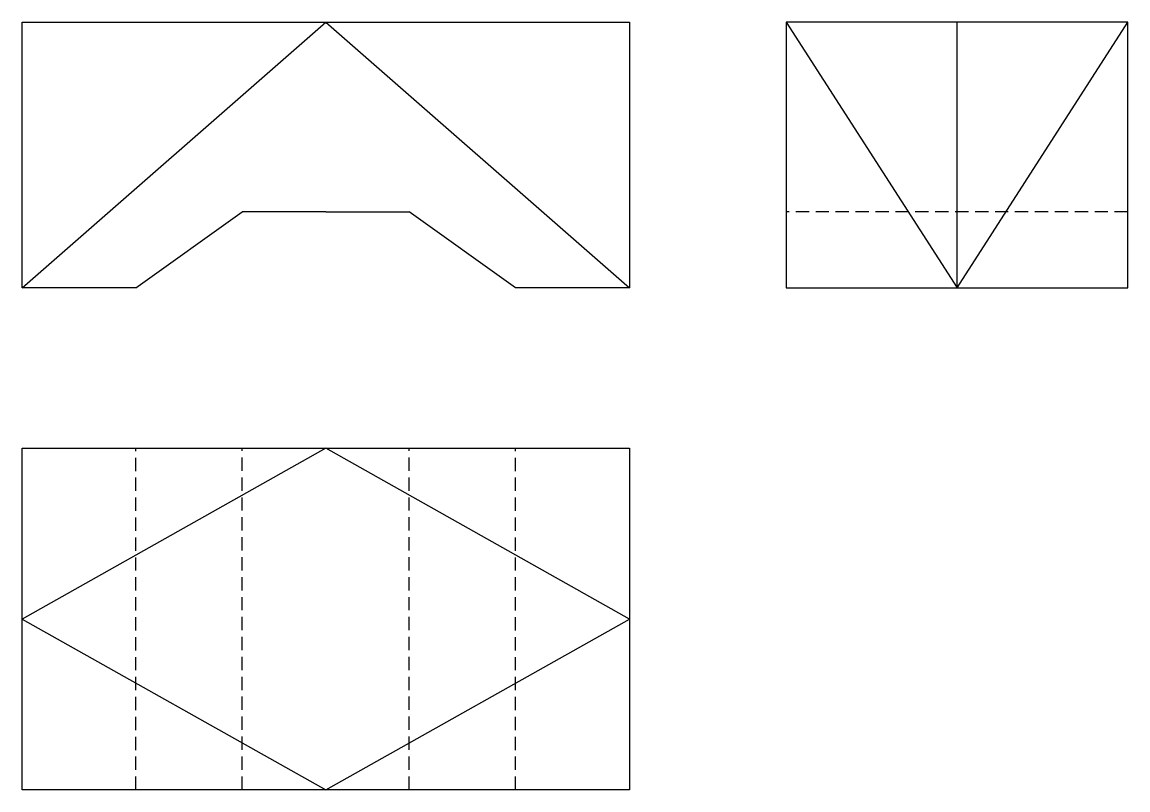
# Model space of a CAD drawing. Header units: inches. Extents: x 63 to 209, y 38 to 139.
import ezdxf

# ---------------------------------------------------------------- set-up
doc = ezdxf.new("R2010")
doc.units = ezdxf.units.IN
doc.header["$LTSCALE"] = 7
doc.header["$MEASUREMENT"] = 0
doc.linetypes.add('DASHED2', pattern=[0.375, 0.25, -0.125])

msp = doc.modelspace()

# ---------------------------------------------------------------- linework, layer by layer
for p, q in [((63.25, 104.26), (103.25, 139.26)), ((103.25, 139.26), (143.25, 104.26)), ((163.9, 139.26), (186.4, 104.26)), ((186.4, 104.26), (208.9, 139.26)), ((186.4, 104.26), (186.4, 139.26)), ((78.25, 104.26), (92.25, 114.26)), ((103.25, 114.26), (92.25, 114.26)), ((103.25, 114.26), (114.25, 114.26)), ((128.25, 104.26), (114.25, 114.26)), ((208.9, 104.26), (208.9, 114.26)), ((103.25, 83.13), (63.25, 60.63)), ((143.25, 60.63), (103.25, 83.13)), ((63.25, 60.63), (103.25, 38.13)), ((103.25, 38.13), (143.25, 60.63)), ((128.25, 38.13), (114.25, 38.16)), ((143.25, 38.13), (128.25, 38.13))]:
    msp.add_line(p, q)
at = {"linetype": 'DASHED2'}
for p, q in [((208.9, 114.26), (163.9, 114.26)), ((78.25, 38.13), (78.25, 83.13)), ((92.25, 38.16), (92.25, 83.13)), ((114.25, 38.16), (114.25, 83.13)), ((128.25, 38.13), (128.25, 83.13))]:
    msp.add_line(p, q, dxfattribs=at)
msp.add_lwpolyline([(78.25, 104.26), (63.25, 104.26), (63.25, 139.26), (143.25, 139.26), (143.25, 104.26), (128.25, 104.26)])
for points in [[(163.9, 104.26), (208.9, 104.26), (208.9, 139.26), (163.9, 139.26)], [(63.25, 83.13), (143.25, 83.13), (143.25, 38.13), (63.25, 38.13)]]:
    msp.add_lwpolyline(points, close=True)

doc.saveas('drawing.dxf')
